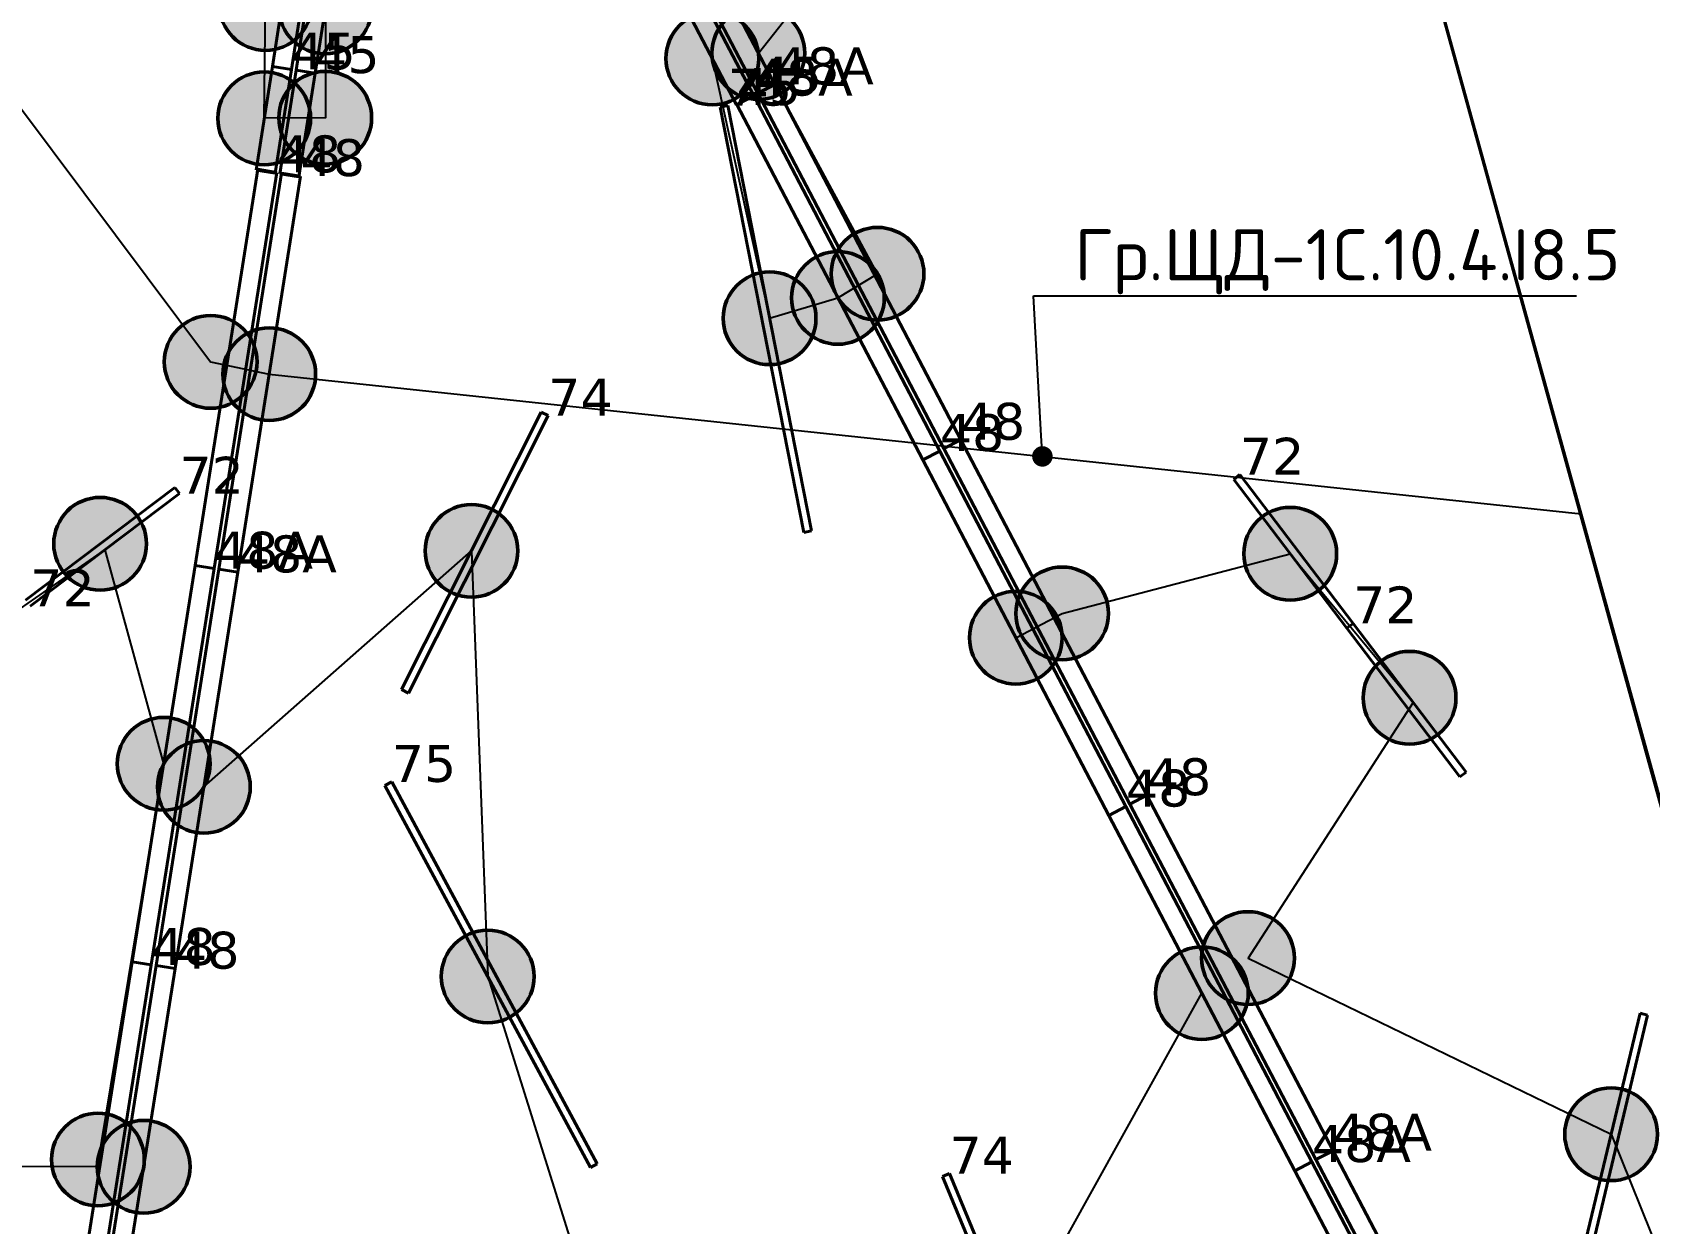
# Model space of a CAD drawing. Header units: millimetres. Extents: x -243740 to 150609, y -473655 to -165121.
# Drawn here: x 10272 to 18164, y -354113 to -348299 of the extents above; entities that cross this region are included whole.
import ezdxf
from ezdxf import colors
from ezdxf.entities.mleader import LeaderData, LeaderLine
from ezdxf.math import Vec2, Vec3

# ---------------------------------------------------------------- set-up
doc = ezdxf.new("R2010")
doc.units = ezdxf.units.MM
for name, color, linetype in [('_HMI', 6, 'Continuous'), ('_Гр.ЩД-1C.10.4.I10.1', 6, 'Continuous'), ('_Гр.ЩД-1C.10.4.I8.4', 6, 'Continuous'), ('_Гр.ЩД-1C.10.4.I8.5', 6, 'Continuous'), ('_Гр.ЩД-1C.10.4.I8.6', 6, 'Continuous'), ('_Гр.ЩД-1C.10.4.I9.2', 6, 'Continuous'), ('_Гр.ЩД-1C.10.4.I9.3', 6, 'Continuous'), ('_Гр.ЩД-1C.10.4.I9.6', 6, 'Continuous')]:
    doc.layers.add(name, color=color, linetype=linetype)
for name, color, linetype, lineweight in [('_освещение_dali', 3, 'Continuous', 50), ('DLX_FL1_LUM 122', 1, 'Continuous', 40), ('DLX_FL1_LUM 222', 5, 'Continuous', 40), ('DLX_LUM 12', 5, 'Continuous', 40), ('DLX_LUM 17', 5, 'Continuous', 40), ('DLX_LUM 5', 5, 'Continuous', 40), ('DLX_LUM 6', 5, 'Continuous', 40), ('DLX_LUM 9', 5, 'Continuous', 40)]:
    doc.layers.add(name, color=color, linetype=linetype, lineweight=lineweight)
doc.styles.add('ISOCPEUR', font='isocpeur.ttf')
doc.styles.add('TableTextStyle', font='')
doc.styles.get('TableTextStyle').set_extended_font_data('VERDANA.TTF')
doc.linetypes.add('Truba', pattern='A,3e-05,[4,MSH_7,S=1,R=0,X=0,Y=0],-3.022072', length=3.022102)

# ---------------------------------------------------------------- blocks, each defined once
blk = doc.blocks.new('A$Caabd1818')
at = {"layer": 'DLX_FL1_LUM 122'}
for points in [[(9841.7, 48925.8, 0), (9925, 48969.4, 0)], [(9925, 48969.4, 0), (9841.7, 48925.8, 0)], [(9925, 48969.4, 0), (9841.7, 48925.8, 0)], [(9841.7, 48925.8, 0), (9925, 48969.4, 0)], [(9925, 48969.4, 0), (9925, 48969.4, 0)], [(9925, 48969.4, 0), (10833, 47234.7, 0)], [(10833, 47234.7, 0), (9925, 48969.4, 0)], [(9925, 48969.4, 0), (9925, 48969.4, 0)], [(10833, 47234.7, 0), (9925, 48969.4, 0)], [(9925, 48969.4, 0), (10833, 47234.7, 0)], [(9739.2, 48870.6, 0), (9822.4, 48914.2, 0)], [(9822.4, 48914.2, 0), (9739.2, 48870.6, 0)], [(9822.4, 48914.2, 0), (9739.2, 48870.6, 0)], [(9739.2, 48870.6, 0), (9822.4, 48914.2, 0)], [(10647.2, 47135.9, 0), (9739.2, 48870.6, 0)], [(9739.2, 48870.6, 0), (9739.2, 48870.6, 0)], [(9739.2, 48870.6, 0), (10647.2, 47135.9, 0)], [(9739.2, 48870.6, 0), (9739.2, 48870.6, 0)], [(9739.2, 48870.6, 0), (10647.2, 47135.9, 0)], [(10647.2, 47135.9, 0), (9739.2, 48870.6, 0)], [(9822.4, 48914.2, 0), (9822.4, 48914.2, 0)], [(9822.4, 48914.2, 0), (10730.4, 47179.5, 0)], [(10730.4, 47179.5, 0), (9822.4, 48914.2, 0)], [(9822.4, 48914.2, 0), (9822.4, 48914.2, 0)], [(10730.4, 47179.5, 0), (9822.4, 48914.2, 0)], [(9822.4, 48914.2, 0), (10730.4, 47179.5, 0)], [(10749.7, 47191.1, 0), (9841.7, 48925.8, 0)], [(9841.7, 48925.8, 0), (9841.7, 48925.8, 0)], [(9841.7, 48925.8, 0), (10749.7, 47191.1, 0)], [(9841.7, 48925.8, 0), (9841.7, 48925.8, 0)], [(9841.7, 48925.8, 0), (10749.7, 47191.1, 0)], [(10749.7, 47191.1, 0), (9841.7, 48925.8, 0)], [(10833, 47234.7, 0), (10749.7, 47191.1, 0)], [(10749.7, 47191.1, 0), (10833, 47234.7, 0)], [(10749.7, 47191.1, 0), (10833, 47234.7, 0)], [(10833, 47234.7, 0), (10749.7, 47191.1, 0)], [(10833, 47234.7, 0), (10833, 47234.7, 0)], [(10833, 47234.7, 0), (10833, 47234.7, 0)], [(10730.4, 47179.5, 0), (10647.2, 47135.9, 0)], [(10647.2, 47135.9, 0), (10730.4, 47179.5, 0)], [(10647.2, 47135.9, 0), (10730.4, 47179.5, 0)], [(10730.4, 47179.5, 0), (10647.2, 47135.9, 0)], [(10647.2, 47135.9, 0), (10647.2, 47135.9, 0)], [(10647.2, 47135.9, 0), (10647.2, 47135.9, 0)], [(10730.4, 47179.5, 0), (10730.4, 47179.5, 0)], [(10730.4, 47179.5, 0), (10730.4, 47179.5, 0)], [(10749.7, 47191.1, 0), (10749.7, 47191.1, 0)], [(10749.7, 47191.1, 0), (10749.7, 47191.1, 0)], [(6789.8, 44686.4, 0), (7096.1, 46620.3, 0)], [(7096.1, 46620.3, 0), (6789.8, 44686.4, 0)], [(7096.1, 46620.3, 0), (6789.8, 44686.4, 0)], [(6789.8, 44686.4, 0), (7096.1, 46620.3, 0)], [(7189, 46605.6, 0), (6882.7, 44671.7, 0)], [(6882.7, 44671.7, 0), (7189, 46605.6, 0)], [(6882.7, 44671.7, 0), (7189, 46605.6, 0)], [(7189, 46605.6, 0), (6882.7, 44671.7, 0)], [(6906, 44668.4, 0), (7212.3, 46602.3, 0)], [(7212.3, 46602.3, 0), (6906, 44668.4, 0)], [(7212.3, 46602.3, 0), (6906, 44668.4, 0)], [(6906, 44668.4, 0), (7212.3, 46602.3, 0)], [(7305.1, 46587.6, 0), (6998.8, 44653.7, 0)], [(6998.8, 44653.7, 0), (7305.1, 46587.6, 0)], [(6998.8, 44653.7, 0), (7305.1, 46587.6, 0)], [(7305.1, 46587.6, 0), (6998.8, 44653.7, 0)], [(7096.1, 46620.3, 0), (7096.1, 46620.3, 0)], [(7096.1, 46620.3, 0), (7189, 46605.6, 0)], [(7189, 46605.6, 0), (7096.1, 46620.3, 0)], [(7096.1, 46620.3, 0), (7096.1, 46620.3, 0)], [(7189, 46605.6, 0), (7096.1, 46620.3, 0)], [(7096.1, 46620.3, 0), (7189, 46605.6, 0)], [(7189, 46605.6, 0), (7189, 46605.6, 0)], [(7189, 46605.6, 0), (7189, 46605.6, 0)], [(7212.3, 46602.3, 0), (7212.3, 46602.3, 0)], [(7212.3, 46602.3, 0), (7305.1, 46587.6, 0)], [(7305.1, 46587.6, 0), (7212.3, 46602.3, 0)], [(7212.3, 46602.3, 0), (7212.3, 46602.3, 0)], [(7305.1, 46587.6, 0), (7212.3, 46602.3, 0)], [(7212.3, 46602.3, 0), (7305.1, 46587.6, 0)], [(7305.1, 46587.6, 0), (7305.1, 46587.6, 0)], [(7305.1, 46587.6, 0), (7305.1, 46587.6, 0)], [(6789.8, 44686.4, 0), (6789.8, 44686.4, 0)], [(6882.7, 44671.7, 0), (6789.8, 44686.4, 0)], [(6789.8, 44686.4, 0), (6789.8, 44686.4, 0)], [(6789.8, 44686.4, 0), (6882.7, 44671.7, 0)], [(6789.8, 44686.4, 0), (6882.7, 44671.7, 0)], [(6882.7, 44671.7, 0), (6789.8, 44686.4, 0)], [(6882.7, 44671.7, 0), (6882.7, 44671.7, 0)], [(6882.7, 44671.7, 0), (6882.7, 44671.7, 0)], [(6906, 44668.4, 0), (6906, 44668.4, 0)], [(6998.8, 44653.7, 0), (6906, 44668.4, 0)], [(6906, 44668.4, 0), (6906, 44668.4, 0)], [(6906, 44668.4, 0), (6998.8, 44653.7, 0)], [(6906, 44668.4, 0), (6998.8, 44653.7, 0)], [(6998.8, 44653.7, 0), (6906, 44668.4, 0)], [(6998.8, 44653.7, 0), (6998.8, 44653.7, 0)], [(6998.8, 44653.7, 0), (6998.8, 44653.7, 0)], [(12565.7, 43721.6, 0), (12649, 43765.2, 0)], [(12649, 43765.2, 0), (12565.7, 43721.6, 0)], [(12649, 43765.2, 0), (12565.7, 43721.6, 0)], [(12565.7, 43721.6, 0), (12649, 43765.2, 0)], [(13473.7, 41986.9, 0), (12565.7, 43721.6, 0)], [(12565.7, 43721.6, 0), (12565.7, 43721.6, 0)], [(12565.7, 43721.6, 0), (13473.7, 41986.9, 0)], [(12565.7, 43721.6, 0), (12565.7, 43721.6, 0)], [(12565.7, 43721.6, 0), (13473.7, 41986.9, 0)], [(13473.7, 41986.9, 0), (12565.7, 43721.6, 0)], [(12649, 43765.2, 0), (12649, 43765.2, 0)], [(12649, 43765.2, 0), (13557, 42030.5, 0)], [(13557, 42030.5, 0), (12649, 43765.2, 0)], [(12649, 43765.2, 0), (12649, 43765.2, 0)], [(13557, 42030.5, 0), (12649, 43765.2, 0)], [(12649, 43765.2, 0), (13557, 42030.5, 0)], [(12463.2, 43666.4, 0), (12546.4, 43710, 0)], [(12546.4, 43710, 0), (12463.2, 43666.4, 0)], [(12546.4, 43710, 0), (12463.2, 43666.4, 0)], [(12463.2, 43666.4, 0), (12546.4, 43710, 0)], [(13371.2, 41931.7, 0), (12463.2, 43666.4, 0)], [(12463.2, 43666.4, 0), (12463.2, 43666.4, 0)], [(12463.2, 43666.4, 0), (13371.2, 41931.7, 0)], [(12463.2, 43666.4, 0), (12463.2, 43666.4, 0)], [(12463.2, 43666.4, 0), (13371.2, 41931.7, 0)], [(13371.2, 41931.7, 0), (12463.2, 43666.4, 0)], [(12546.4, 43710, 0), (12546.4, 43710, 0)], [(12546.4, 43710, 0), (13454.4, 41975.3, 0)], [(13454.4, 41975.3, 0), (12546.4, 43710, 0)], [(12546.4, 43710, 0), (12546.4, 43710, 0)], [(13454.4, 41975.3, 0), (12546.4, 43710, 0)], [(12546.4, 43710, 0), (13454.4, 41975.3, 0)]]:
    blk.add_polyline3d(points, dxfattribs=at)
at = {"layer": 'DLX_FL1_LUM 222'}
for points in [[(7096.1, 46620.3, 0), (7402.4, 48554.2, 0)], [(7402.4, 48554.2, 0), (7096.1, 46620.3, 0)], [(7402.4, 48554.2, 0), (7096.1, 46620.3, 0)], [(7096.1, 46620.3, 0), (7402.4, 48554.2, 0)], [(7495.3, 48539.5, 0), (7189, 46605.6, 0)], [(7189, 46605.6, 0), (7495.3, 48539.5, 0)], [(7189, 46605.6, 0), (7495.3, 48539.5, 0)], [(7495.3, 48539.5, 0), (7189, 46605.6, 0)], [(7212.3, 46602.3, 0), (7518.6, 48536.2, 0)], [(7518.6, 48536.2, 0), (7212.3, 46602.3, 0)], [(7518.6, 48536.2, 0), (7212.3, 46602.3, 0)], [(7212.3, 46602.3, 0), (7518.6, 48536.2, 0)], [(7402.4, 48554.2, 0), (7402.4, 48554.2, 0)], [(7402.4, 48554.2, 0), (7495.3, 48539.5, 0)], [(7495.3, 48539.5, 0), (7402.4, 48554.2, 0)], [(7402.4, 48554.2, 0), (7402.4, 48554.2, 0)], [(7495.3, 48539.5, 0), (7402.4, 48554.2, 0)], [(7402.4, 48554.2, 0), (7495.3, 48539.5, 0)], [(7495.3, 48539.5, 0), (7495.3, 48539.5, 0)], [(7495.3, 48539.5, 0), (7495.3, 48539.5, 0)], [(7518.6, 48536.2, 0), (7518.6, 48536.2, 0)], [(7518.6, 48536.2, 0), (7611.5, 48521.5, 0)], [(7611.5, 48521.5, 0), (7518.6, 48536.2, 0)], [(7518.6, 48536.2, 0), (7518.6, 48536.2, 0)], [(7611.5, 48521.5, 0), (7518.6, 48536.2, 0)], [(7518.6, 48536.2, 0), (7611.5, 48521.5, 0)], [(7611.5, 48521.5, 0), (7305.2, 46587.6, 0)], [(7305.2, 46587.6, 0), (7611.5, 48521.5, 0)], [(7305.2, 46587.6, 0), (7611.5, 48521.5, 0)], [(7611.5, 48521.5, 0), (7305.2, 46587.6, 0)], [(7611.5, 48521.5, 0), (7611.5, 48521.5, 0)], [(7611.5, 48521.5, 0), (7611.5, 48521.5, 0)], [(10749.7, 47191.1, 0), (10833, 47234.7, 0)], [(10833, 47234.7, 0), (10749.7, 47191.1, 0)], [(10833, 47234.7, 0), (10749.7, 47191.1, 0)], [(10749.7, 47191.1, 0), (10833, 47234.7, 0)], [(10833, 47234.7, 0), (10833, 47234.7, 0)], [(10833, 47234.7, 0), (11741, 45500, 0)], [(11741, 45500, 0), (10833, 47234.7, 0)], [(10833, 47234.7, 0), (10833, 47234.7, 0)], [(11741, 45500, 0), (10833, 47234.7, 0)], [(10833, 47234.7, 0), (11741, 45500, 0)], [(10647.2, 47135.9, 0), (10730.4, 47179.5, 0)], [(10730.4, 47179.5, 0), (10647.2, 47135.9, 0)], [(10730.4, 47179.5, 0), (10647.2, 47135.9, 0)], [(10647.2, 47135.9, 0), (10730.4, 47179.5, 0)], [(11555.1, 45401.1, 0), (10647.2, 47135.9, 0)], [(10647.2, 47135.9, 0), (10647.2, 47135.9, 0)], [(10647.2, 47135.9, 0), (11555.1, 45401.1, 0)], [(10647.2, 47135.9, 0), (10647.2, 47135.9, 0)], [(10647.2, 47135.9, 0), (11555.1, 45401.1, 0)], [(11555.1, 45401.1, 0), (10647.2, 47135.9, 0)], [(10730.4, 47179.5, 0), (10730.4, 47179.5, 0)], [(10730.4, 47179.5, 0), (11638.4, 45444.7, 0)], [(11638.4, 45444.7, 0), (10730.4, 47179.5, 0)], [(10730.4, 47179.5, 0), (10730.4, 47179.5, 0)], [(11638.4, 45444.7, 0), (10730.4, 47179.5, 0)], [(10730.4, 47179.5, 0), (11638.4, 45444.7, 0)], [(11657.7, 45456.4, 0), (10749.7, 47191.1, 0)], [(10749.7, 47191.1, 0), (10749.7, 47191.1, 0)], [(10749.7, 47191.1, 0), (11657.7, 45456.4, 0)], [(10749.7, 47191.1, 0), (10749.7, 47191.1, 0)], [(10749.7, 47191.1, 0), (11657.7, 45456.4, 0)], [(11657.7, 45456.4, 0), (10749.7, 47191.1, 0)], [(7096.1, 46620.3, 0), (7096.1, 46620.3, 0)], [(7189, 46605.6, 0), (7096.1, 46620.3, 0)], [(7096.1, 46620.3, 0), (7096.1, 46620.3, 0)], [(7096.1, 46620.3, 0), (7189, 46605.6, 0)], [(7096.1, 46620.3, 0), (7189, 46605.6, 0)], [(7189, 46605.6, 0), (7096.1, 46620.3, 0)], [(7189, 46605.6, 0), (7189, 46605.6, 0)], [(7189, 46605.6, 0), (7189, 46605.6, 0)], [(7212.3, 46602.3, 0), (7212.3, 46602.3, 0)], [(7305.2, 46587.6, 0), (7212.3, 46602.3, 0)], [(7212.3, 46602.3, 0), (7212.3, 46602.3, 0)], [(7212.3, 46602.3, 0), (7305.2, 46587.6, 0)], [(7212.3, 46602.3, 0), (7305.2, 46587.6, 0)], [(7305.2, 46587.6, 0), (7212.3, 46602.3, 0)], [(7305.2, 46587.6, 0), (7305.2, 46587.6, 0)], [(7305.2, 46587.6, 0), (7305.2, 46587.6, 0)], [(11741, 45500, 0), (11657.7, 45456.4, 0)], [(11657.7, 45456.4, 0), (11741, 45500, 0)], [(11657.7, 45456.4, 0), (11741, 45500, 0)], [(11741, 45500, 0), (11657.7, 45456.4, 0)], [(11657.7, 45456.4, 0), (11741, 45500, 0)], [(11741, 45500, 0), (11657.7, 45456.4, 0)], [(11741, 45500, 0), (11657.7, 45456.4, 0)], [(11657.7, 45456.4, 0), (11741, 45500, 0)], [(11741, 45500, 0), (11741, 45500, 0)], [(11741, 45500, 0), (11741, 45500, 0)], [(11741, 45500, 0), (11741, 45500, 0)], [(11741, 45500, 0), (12649, 43765.2, 0)], [(12649, 43765.2, 0), (11741, 45500, 0)], [(11741, 45500, 0), (11741, 45500, 0)], [(12649, 43765.2, 0), (11741, 45500, 0)], [(11741, 45500, 0), (12649, 43765.2, 0)], [(11638.4, 45444.7, 0), (11555.1, 45401.1, 0)], [(11555.1, 45401.1, 0), (11638.4, 45444.7, 0)], [(11555.1, 45401.1, 0), (11638.4, 45444.7, 0)], [(11638.4, 45444.7, 0), (11555.1, 45401.1, 0)], [(11555.1, 45401.1, 0), (11638.4, 45444.7, 0)], [(11638.4, 45444.7, 0), (11555.1, 45401.1, 0)], [(11638.4, 45444.7, 0), (11555.1, 45401.1, 0)], [(11555.1, 45401.1, 0), (11638.4, 45444.7, 0)], [(11555.1, 45401.1, 0), (11555.1, 45401.1, 0)], [(11555.1, 45401.1, 0), (11555.1, 45401.1, 0)], [(12463.1, 43666.4, 0), (11555.1, 45401.1, 0)], [(11555.1, 45401.1, 0), (11555.1, 45401.1, 0)], [(11555.1, 45401.1, 0), (12463.1, 43666.4, 0)], [(11555.1, 45401.1, 0), (11555.1, 45401.1, 0)], [(11555.1, 45401.1, 0), (12463.1, 43666.4, 0)], [(12463.1, 43666.4, 0), (11555.1, 45401.1, 0)], [(11638.4, 45444.7, 0), (11638.4, 45444.7, 0)], [(11638.4, 45444.7, 0), (11638.4, 45444.7, 0)], [(11638.4, 45444.7, 0), (11638.4, 45444.7, 0)], [(11638.4, 45444.7, 0), (12546.4, 43710, 0)], [(12546.4, 43710, 0), (11638.4, 45444.7, 0)], [(11638.4, 45444.7, 0), (11638.4, 45444.7, 0)], [(12546.4, 43710, 0), (11638.4, 45444.7, 0)], [(11638.4, 45444.7, 0), (12546.4, 43710, 0)], [(11657.7, 45456.4, 0), (11657.7, 45456.4, 0)], [(11657.7, 45456.4, 0), (11657.7, 45456.4, 0)], [(12565.7, 43721.6, 0), (11657.7, 45456.4, 0)], [(11657.7, 45456.4, 0), (11657.7, 45456.4, 0)], [(11657.7, 45456.4, 0), (12565.7, 43721.6, 0)], [(11657.7, 45456.4, 0), (11657.7, 45456.4, 0)], [(11657.7, 45456.4, 0), (12565.7, 43721.6, 0)], [(12565.7, 43721.6, 0), (11657.7, 45456.4, 0)], [(6483.6, 42752.5, 0), (6789.8, 44686.4, 0)], [(6789.8, 44686.4, 0), (6483.6, 42752.5, 0)], [(6789.8, 44686.4, 0), (6483.6, 42752.5, 0)], [(6483.6, 42752.5, 0), (6789.8, 44686.4, 0)], [(6882.7, 44671.7, 0), (6576.4, 42737.8, 0)], [(6576.4, 42737.8, 0), (6882.7, 44671.7, 0)], [(6576.4, 42737.8, 0), (6882.7, 44671.7, 0)], [(6882.7, 44671.7, 0), (6576.4, 42737.8, 0)], [(6599.7, 42734.5, 0), (6906, 44668.4, 0)], [(6906, 44668.4, 0), (6599.7, 42734.5, 0)], [(6906, 44668.4, 0), (6599.7, 42734.5, 0)], [(6599.7, 42734.5, 0), (6906, 44668.4, 0)], [(6789.8, 44686.4, 0), (6789.8, 44686.4, 0)], [(6789.8, 44686.4, 0), (6882.7, 44671.7, 0)], [(6882.7, 44671.7, 0), (6789.8, 44686.4, 0)], [(6789.8, 44686.4, 0), (6789.8, 44686.4, 0)], [(6882.7, 44671.7, 0), (6789.8, 44686.4, 0)], [(6789.8, 44686.4, 0), (6882.7, 44671.7, 0)], [(6882.7, 44671.7, 0), (6882.7, 44671.7, 0)], [(6882.7, 44671.7, 0), (6882.7, 44671.7, 0)], [(6906, 44668.4, 0), (6906, 44668.4, 0)], [(6906, 44668.4, 0), (6998.9, 44653.7, 0)], [(6998.9, 44653.7, 0), (6906, 44668.4, 0)], [(6906, 44668.4, 0), (6906, 44668.4, 0)], [(6998.9, 44653.7, 0), (6906, 44668.4, 0)], [(6906, 44668.4, 0), (6998.9, 44653.7, 0)], [(6998.9, 44653.7, 0), (6692.6, 42719.8, 0)], [(6692.6, 42719.8, 0), (6998.9, 44653.7, 0)], [(6692.6, 42719.8, 0), (6998.9, 44653.7, 0)], [(6998.9, 44653.7, 0), (6692.6, 42719.8, 0)], [(6998.9, 44653.7, 0), (6998.9, 44653.7, 0)], [(6998.9, 44653.7, 0), (6998.9, 44653.7, 0)], [(12649, 43765.2, 0), (12565.7, 43721.6, 0)], [(12565.7, 43721.6, 0), (12649, 43765.2, 0)], [(12565.7, 43721.6, 0), (12649, 43765.2, 0)], [(12649, 43765.2, 0), (12565.7, 43721.6, 0)], [(12565.7, 43721.6, 0), (12565.7, 43721.6, 0)], [(12565.7, 43721.6, 0), (12565.7, 43721.6, 0)], [(12649, 43765.2, 0), (12649, 43765.2, 0)], [(12649, 43765.2, 0), (12649, 43765.2, 0)], [(12546.4, 43710, 0), (12463.1, 43666.4, 0)], [(12463.1, 43666.4, 0), (12546.4, 43710, 0)], [(12463.1, 43666.4, 0), (12546.4, 43710, 0)], [(12546.4, 43710, 0), (12463.1, 43666.4, 0)], [(12463.1, 43666.4, 0), (12463.1, 43666.4, 0)], [(12463.1, 43666.4, 0), (12463.1, 43666.4, 0)], [(12546.4, 43710, 0), (12546.4, 43710, 0)], [(12546.4, 43710, 0), (12546.4, 43710, 0)]]:
    blk.add_polyline3d(points, dxfattribs=at)
at = {"layer": 'DLX_LUM 12'}
for points in [[(8104.2, 46015.3, 0), (8785.9, 47369.3, 0)], [(8785.9, 47369.3, 0), (8104.2, 46015.3, 0)], [(8785.9, 47369.3, 0), (8104.2, 46015.3, 0)], [(8104.2, 46015.3, 0), (8785.9, 47369.3, 0)], [(8819.9, 47352.2, 0), (8138.1, 45998.2, 0)], [(8138.1, 45998.2, 0), (8819.9, 47352.2, 0)], [(8138.1, 45998.2, 0), (8819.9, 47352.2, 0)], [(8819.9, 47352.2, 0), (8138.1, 45998.2, 0)], [(8785.9, 47369.3, 0), (8785.9, 47369.3, 0)], [(8785.9, 47369.3, 0), (8819.9, 47352.2, 0)], [(8819.9, 47352.2, 0), (8785.9, 47369.3, 0)], [(8785.9, 47369.3, 0), (8785.9, 47369.3, 0)], [(8819.9, 47352.2, 0), (8785.9, 47369.3, 0)], [(8785.9, 47369.3, 0), (8819.9, 47352.2, 0)], [(8819.9, 47352.2, 0), (8819.9, 47352.2, 0)], [(8819.9, 47352.2, 0), (8819.9, 47352.2, 0)], [(8104.2, 46015.3, 0), (8104.2, 46015.3, 0)], [(8138.1, 45998.2, 0), (8104.2, 46015.3, 0)], [(8104.2, 46015.3, 0), (8104.2, 46015.3, 0)], [(8104.2, 46015.3, 0), (8138.1, 45998.2, 0)], [(8104.2, 46015.3, 0), (8138.1, 45998.2, 0)], [(8138.1, 45998.2, 0), (8104.2, 46015.3, 0)], [(8138.1, 45998.2, 0), (8138.1, 45998.2, 0)], [(8138.1, 45998.2, 0), (8138.1, 45998.2, 0)], [(10742.7, 43639.1, 0), (10777.8, 43653.6, 0)], [(10777.8, 43653.6, 0), (10742.7, 43639.1, 0)], [(10777.8, 43653.6, 0), (10742.7, 43639.1, 0)], [(10742.7, 43639.1, 0), (10777.8, 43653.6, 0)], [(10777.8, 43653.6, 0), (10777.8, 43653.6, 0)], [(10777.8, 43653.6, 0), (11357, 42252.6, 0)], [(11357, 42252.6, 0), (10777.8, 43653.6, 0)], [(10777.8, 43653.6, 0), (10777.8, 43653.6, 0)], [(11357, 42252.6, 0), (10777.8, 43653.6, 0)], [(10777.8, 43653.6, 0), (11357, 42252.6, 0)], [(11321.9, 42238.1, 0), (10742.7, 43639.1, 0)], [(10742.7, 43639.1, 0), (10742.7, 43639.1, 0)], [(10742.7, 43639.1, 0), (11321.9, 42238.1, 0)], [(10742.7, 43639.1, 0), (10742.7, 43639.1, 0)], [(10742.7, 43639.1, 0), (11321.9, 42238.1, 0)], [(11321.9, 42238.1, 0), (10742.7, 43639.1, 0)]]:
    blk.add_polyline3d(points, dxfattribs=at)
at = {"layer": 'DLX_LUM 17'}
for points in [[(9658, 48858.1, 0), (9695.3, 48865.4, 0)], [(9695.3, 48865.4, 0), (9658, 48858.1, 0)], [(9695.3, 48865.4, 0), (9658, 48858.1, 0)], [(9658, 48858.1, 0), (9695.3, 48865.4, 0)], [(10067.3, 46782.1, 0), (9658, 48858.1, 0)], [(9658, 48858.1, 0), (9658, 48858.1, 0)], [(9658, 48858.1, 0), (10067.3, 46782.1, 0)], [(9658, 48858.1, 0), (9658, 48858.1, 0)], [(9658, 48858.1, 0), (10067.3, 46782.1, 0)], [(10067.3, 46782.1, 0), (9658, 48858.1, 0)], [(9695.3, 48865.4, 0), (9695.3, 48865.4, 0)], [(9695.3, 48865.4, 0), (10104.6, 46789.4, 0)], [(10104.6, 46789.4, 0), (9695.3, 48865.4, 0)], [(9695.3, 48865.4, 0), (9695.3, 48865.4, 0)], [(10104.6, 46789.4, 0), (9695.3, 48865.4, 0)], [(9695.3, 48865.4, 0), (10104.6, 46789.4, 0)], [(10104.6, 46789.4, 0), (10067.3, 46782.1, 0)], [(10067.3, 46782.1, 0), (10104.6, 46789.4, 0)], [(10067.3, 46782.1, 0), (10104.6, 46789.4, 0)], [(10104.6, 46789.4, 0), (10067.3, 46782.1, 0)], [(10067.3, 46782.1, 0), (10067.3, 46782.1, 0)], [(10067.3, 46782.1, 0), (10067.3, 46782.1, 0)], [(10104.6, 46789.4, 0), (10104.6, 46789.4, 0)], [(10104.6, 46789.4, 0), (10104.6, 46789.4, 0)], [(8022.8, 45546.8, 0), (8056.3, 45564.8, 0)], [(8056.3, 45564.8, 0), (8022.8, 45546.8, 0)], [(8056.3, 45564.8, 0), (8022.8, 45546.8, 0)], [(8022.8, 45546.8, 0), (8056.3, 45564.8, 0)], [(9025.8, 43683.6, 0), (8022.8, 45546.8, 0)], [(8022.8, 45546.8, 0), (8022.8, 45546.8, 0)], [(8022.8, 45546.8, 0), (9025.8, 43683.6, 0)], [(8022.8, 45546.8, 0), (8022.8, 45546.8, 0)], [(8022.8, 45546.8, 0), (9025.8, 43683.6, 0)], [(9025.8, 43683.6, 0), (8022.8, 45546.8, 0)], [(8056.3, 45564.8, 0), (8056.3, 45564.8, 0)], [(8056.3, 45564.8, 0), (9059.2, 43701.6, 0)], [(9059.2, 43701.6, 0), (8056.3, 45564.8, 0)], [(8056.3, 45564.8, 0), (8056.3, 45564.8, 0)], [(9059.2, 43701.6, 0), (8056.3, 45564.8, 0)], [(8056.3, 45564.8, 0), (9059.2, 43701.6, 0)], [(9059.2, 43701.6, 0), (9025.8, 43683.6, 0)], [(9025.8, 43683.6, 0), (9059.2, 43701.6, 0)], [(9025.8, 43683.6, 0), (9059.2, 43701.6, 0)], [(9059.2, 43701.6, 0), (9025.8, 43683.6, 0)], [(9025.8, 43683.6, 0), (9025.8, 43683.6, 0)], [(9025.8, 43683.6, 0), (9025.8, 43683.6, 0)], [(9059.2, 43701.6, 0), (9059.2, 43701.6, 0)], [(9059.2, 43701.6, 0), (9059.2, 43701.6, 0)]]:
    blk.add_polyline3d(points, dxfattribs=at)
at = {"layer": 'DLX_LUM 5'}
for points in [[(7473.4, 49056, 0), (7552.7, 49561.9, 0)], [(7552.7, 49561.9, 0), (7473.4, 49056, 0)], [(7552.7, 49561.9, 0), (7473.4, 49056, 0)], [(7473.4, 49056, 0), (7552.7, 49561.9, 0)], [(7645.6, 49547.3, 0), (7566.3, 49041.5, 0)], [(7566.3, 49041.5, 0), (7645.6, 49547.3, 0)], [(7566.3, 49041.5, 0), (7645.6, 49547.3, 0)], [(7645.6, 49547.3, 0), (7566.3, 49041.5, 0)], [(7589.1, 49038.6, 0), (7668.4, 49544.4, 0)], [(7668.4, 49544.4, 0), (7589.1, 49038.6, 0)], [(7668.4, 49544.4, 0), (7589.1, 49038.6, 0)], [(7589.1, 49038.6, 0), (7668.4, 49544.4, 0)], [(7761.3, 49529.9, 0), (7682, 49024, 0)], [(7682, 49024, 0), (7761.3, 49529.9, 0)], [(7682, 49024, 0), (7761.3, 49529.9, 0)], [(7761.3, 49529.9, 0), (7682, 49024, 0)], [(9687.8, 49421.8, 0), (9925.2, 48968.2, 0)], [(9925.2, 48968.2, 0), (9687.8, 49421.8, 0)], [(9925.2, 48968.2, 0), (9687.8, 49421.8, 0)], [(9687.8, 49421.8, 0), (9925.2, 48968.2, 0)], [(9584.8, 49365.8, 0), (9822.2, 48912.2, 0)], [(9822.2, 48912.2, 0), (9584.8, 49365.8, 0)], [(9822.2, 48912.2, 0), (9584.8, 49365.8, 0)], [(9584.8, 49365.8, 0), (9822.2, 48912.2, 0)], [(9841.9, 48924.6, 0), (9604.5, 49378.2, 0)], [(9604.5, 49378.2, 0), (9841.9, 48924.6, 0)], [(9604.5, 49378.2, 0), (9841.9, 48924.6, 0)], [(9841.9, 48924.6, 0), (9604.5, 49378.2, 0)], [(9738.9, 48868.6, 0), (9501.5, 49322.2, 0)], [(9501.5, 49322.2, 0), (9738.9, 48868.6, 0)], [(9501.5, 49322.2, 0), (9738.9, 48868.6, 0)], [(9738.9, 48868.6, 0), (9501.5, 49322.2, 0)], [(7394.1, 48550.2, 0), (7473.4, 49056, 0)], [(7473.4, 49056, 0), (7394.1, 48550.2, 0)], [(7473.4, 49056, 0), (7394.1, 48550.2, 0)], [(7394.1, 48550.2, 0), (7473.4, 49056, 0)], [(7473.4, 49056, 0), (7473.4, 49056, 0)], [(7473.4, 49056, 0), (7566.3, 49041.5, 0)], [(7566.3, 49041.5, 0), (7473.4, 49056, 0)], [(7473.4, 49056, 0), (7473.4, 49056, 0)], [(7566.3, 49041.5, 0), (7473.4, 49056, 0)], [(7473.4, 49056, 0), (7566.3, 49041.5, 0)], [(7566.3, 49041.5, 0), (7473.4, 49056, 0)], [(7473.4, 49056, 0), (7473.4, 49056, 0)], [(7473.4, 49056, 0), (7566.3, 49041.5, 0)], [(7473.4, 49056, 0), (7473.4, 49056, 0)], [(7473.4, 49056, 0), (7566.3, 49041.5, 0)], [(7566.3, 49041.5, 0), (7473.4, 49056, 0)], [(7566.3, 49041.5, 0), (7487, 48535.7, 0)], [(7487, 48535.7, 0), (7566.3, 49041.5, 0)], [(7487, 48535.7, 0), (7566.3, 49041.5, 0)], [(7566.3, 49041.5, 0), (7487, 48535.7, 0)], [(7509.9, 48532.8, 0), (7589.1, 49038.6, 0)], [(7589.1, 49038.6, 0), (7509.9, 48532.8, 0)], [(7589.1, 49038.6, 0), (7509.9, 48532.8, 0)], [(7509.9, 48532.8, 0), (7589.1, 49038.6, 0)], [(7566.3, 49041.5, 0), (7566.3, 49041.5, 0)], [(7566.3, 49041.5, 0), (7566.3, 49041.5, 0)], [(7566.3, 49041.5, 0), (7566.3, 49041.5, 0)], [(7566.3, 49041.5, 0), (7566.3, 49041.5, 0)], [(7589.1, 49038.6, 0), (7589.1, 49038.6, 0)], [(7589.1, 49038.6, 0), (7682, 49024, 0)], [(7682, 49024, 0), (7589.1, 49038.6, 0)], [(7589.1, 49038.6, 0), (7589.1, 49038.6, 0)], [(7682, 49024, 0), (7589.1, 49038.6, 0)], [(7589.1, 49038.6, 0), (7682, 49024, 0)], [(7682, 49024, 0), (7589.1, 49038.6, 0)], [(7589.1, 49038.6, 0), (7589.1, 49038.6, 0)], [(7589.1, 49038.6, 0), (7682, 49024, 0)], [(7589.1, 49038.6, 0), (7589.1, 49038.6, 0)], [(7589.1, 49038.6, 0), (7682, 49024, 0)], [(7682, 49024, 0), (7589.1, 49038.6, 0)], [(7682, 49024, 0), (7602.7, 48518.2, 0)], [(7602.7, 48518.2, 0), (7682, 49024, 0)], [(7602.7, 48518.2, 0), (7682, 49024, 0)], [(7682, 49024, 0), (7602.7, 48518.2, 0)], [(7682, 49024, 0), (7682, 49024, 0)], [(7682, 49024, 0), (7682, 49024, 0)], [(7682, 49024, 0), (7682, 49024, 0)], [(7682, 49024, 0), (7682, 49024, 0)], [(9925.2, 48968.2, 0), (9841.9, 48924.6, 0)], [(9841.9, 48924.6, 0), (9925.2, 48968.2, 0)], [(9841.9, 48924.6, 0), (9925.2, 48968.2, 0)], [(9925.2, 48968.2, 0), (9841.9, 48924.6, 0)], [(9925.2, 48968.2, 0), (9925.2, 48968.2, 0)], [(9925.2, 48968.2, 0), (9925.2, 48968.2, 0)], [(9822.2, 48912.2, 0), (9738.9, 48868.6, 0)], [(9738.9, 48868.6, 0), (9822.2, 48912.2, 0)], [(9738.9, 48868.6, 0), (9822.2, 48912.2, 0)], [(9822.2, 48912.2, 0), (9738.9, 48868.6, 0)], [(9738.9, 48868.6, 0), (9738.9, 48868.6, 0)], [(9738.9, 48868.6, 0), (9738.9, 48868.6, 0)], [(9822.2, 48912.2, 0), (9822.2, 48912.2, 0)], [(9822.2, 48912.2, 0), (9822.2, 48912.2, 0)], [(9841.9, 48924.6, 0), (9841.9, 48924.6, 0)], [(9841.9, 48924.6, 0), (9841.9, 48924.6, 0)], [(7487, 48535.7, 0), (7394.1, 48550.2, 0)], [(7394.1, 48550.2, 0), (7394.1, 48550.2, 0)], [(7394.1, 48550.2, 0), (7487, 48535.7, 0)], [(7394.1, 48550.2, 0), (7394.1, 48550.2, 0)], [(7394.1, 48550.2, 0), (7487, 48535.7, 0)], [(7487, 48535.7, 0), (7394.1, 48550.2, 0)], [(7487, 48535.7, 0), (7487, 48535.7, 0)], [(7487, 48535.7, 0), (7487, 48535.7, 0)], [(7602.7, 48518.2, 0), (7509.9, 48532.8, 0)], [(7509.9, 48532.8, 0), (7509.9, 48532.8, 0)], [(7509.9, 48532.8, 0), (7602.7, 48518.2, 0)], [(7509.9, 48532.8, 0), (7509.9, 48532.8, 0)], [(7509.9, 48532.8, 0), (7602.7, 48518.2, 0)], [(7602.7, 48518.2, 0), (7509.9, 48532.8, 0)], [(7602.7, 48518.2, 0), (7602.7, 48518.2, 0)], [(7602.7, 48518.2, 0), (7602.7, 48518.2, 0)]]:
    blk.add_polyline3d(points, dxfattribs=at)
at = {"layer": 'DLX_LUM 6'}
for points in [[(13864.9, 43254.8, 0), (14147, 44435.6, 0)], [(14147, 44435.6, 0), (13864.9, 43254.8, 0)], [(14147, 44435.6, 0), (13864.9, 43254.8, 0)], [(13864.9, 43254.8, 0), (14147, 44435.6, 0)], [(14147, 44435.6, 0), (14147, 44435.6, 0)], [(14147, 44435.6, 0), (14184, 44426.8, 0)], [(14184, 44426.8, 0), (14147, 44435.6, 0)], [(14147, 44435.6, 0), (14147, 44435.6, 0)], [(14184, 44426.8, 0), (14147, 44435.6, 0)], [(14147, 44435.6, 0), (14184, 44426.8, 0)], [(14184, 44426.8, 0), (13901.9, 43246, 0)], [(13901.9, 43246, 0), (14184, 44426.8, 0)], [(13901.9, 43246, 0), (14184, 44426.8, 0)], [(14184, 44426.8, 0), (13901.9, 43246, 0)], [(14184, 44426.8, 0), (14184, 44426.8, 0)], [(14184, 44426.8, 0), (14184, 44426.8, 0)]]:
    blk.add_polyline3d(points, dxfattribs=at)
at = {"layer": 'DLX_LUM 9'}
for points in [[(12164.3, 47041.3, 0), (12194.6, 47064.3, 0)], [(12194.6, 47064.3, 0), (12164.3, 47041.3, 0)], [(12194.6, 47064.3, 0), (12164.3, 47041.3, 0)], [(12164.3, 47041.3, 0), (12194.6, 47064.3, 0)], [(12716.5, 46315.4, 0), (12164.3, 47041.3, 0)], [(12164.3, 47041.3, 0), (12164.3, 47041.3, 0)], [(12164.3, 47041.3, 0), (12716.5, 46315.4, 0)], [(12164.3, 47041.3, 0), (12164.3, 47041.3, 0)], [(12164.3, 47041.3, 0), (12716.5, 46315.4, 0)], [(12716.5, 46315.4, 0), (12164.3, 47041.3, 0)], [(12194.6, 47064.3, 0), (12194.6, 47064.3, 0)], [(12194.6, 47064.3, 0), (12746.7, 46338.4, 0)], [(12746.7, 46338.4, 0), (12194.6, 47064.3, 0)], [(12194.6, 47064.3, 0), (12194.6, 47064.3, 0)], [(12746.7, 46338.4, 0), (12194.6, 47064.3, 0)], [(12194.6, 47064.3, 0), (12746.7, 46338.4, 0)], [(6269.3, 46452, 0), (6996.9, 47001.8, 0)], [(6996.9, 47001.8, 0), (6269.3, 46452, 0)], [(6996.9, 47001.8, 0), (6269.3, 46452, 0)], [(6269.3, 46452, 0), (6996.9, 47001.8, 0)], [(7019.8, 46971.5, 0), (6292.2, 46421.7, 0)], [(6292.2, 46421.7, 0), (7019.8, 46971.5, 0)], [(6292.2, 46421.7, 0), (7019.8, 46971.5, 0)], [(7019.8, 46971.5, 0), (6292.2, 46421.7, 0)], [(6996.9, 47001.8, 0), (6996.9, 47001.8, 0)], [(6996.9, 47001.8, 0), (7019.8, 46971.5, 0)], [(7019.8, 46971.5, 0), (6996.9, 47001.8, 0)], [(6996.9, 47001.8, 0), (6996.9, 47001.8, 0)], [(7019.8, 46971.5, 0), (6996.9, 47001.8, 0)], [(6996.9, 47001.8, 0), (7019.8, 46971.5, 0)], [(7019.8, 46971.5, 0), (7019.8, 46971.5, 0)], [(7019.8, 46971.5, 0), (7019.8, 46971.5, 0)], [(12746.7, 46338.4, 0), (12716.5, 46315.4, 0)], [(12716.5, 46315.4, 0), (12746.7, 46338.4, 0)], [(12716.5, 46315.4, 0), (12746.7, 46338.4, 0)], [(12746.7, 46338.4, 0), (12716.5, 46315.4, 0)], [(12716.5, 46315.4, 0), (12746.7, 46338.4, 0)], [(12746.7, 46338.4, 0), (12716.5, 46315.4, 0)], [(12746.7, 46338.4, 0), (12716.5, 46315.4, 0)], [(12716.5, 46315.4, 0), (12746.7, 46338.4, 0)], [(12746.7, 46338.4, 0), (12746.7, 46338.4, 0)], [(12746.7, 46338.4, 0), (12746.7, 46338.4, 0)], [(12746.7, 46338.4, 0), (12746.7, 46338.4, 0)], [(12746.7, 46338.4, 0), (13298.8, 45612.6, 0)], [(13298.8, 45612.6, 0), (12746.7, 46338.4, 0)], [(12746.7, 46338.4, 0), (12746.7, 46338.4, 0)], [(13298.8, 45612.6, 0), (12746.7, 46338.4, 0)], [(12746.7, 46338.4, 0), (13298.8, 45612.6, 0)], [(12716.5, 46315.4, 0), (12716.5, 46315.4, 0)], [(12716.5, 46315.4, 0), (12716.5, 46315.4, 0)], [(13268.6, 45589.6, 0), (12716.5, 46315.4, 0)], [(12716.5, 46315.4, 0), (12716.5, 46315.4, 0)], [(12716.5, 46315.4, 0), (13268.6, 45589.6, 0)], [(12716.5, 46315.4, 0), (12716.5, 46315.4, 0)], [(12716.5, 46315.4, 0), (13268.6, 45589.6, 0)], [(13268.6, 45589.6, 0), (12716.5, 46315.4, 0)], [(13298.8, 45612.6, 0), (13268.6, 45589.6, 0)], [(13268.6, 45589.6, 0), (13298.8, 45612.6, 0)], [(13268.6, 45589.6, 0), (13298.8, 45612.6, 0)], [(13298.8, 45612.6, 0), (13268.6, 45589.6, 0)], [(13268.6, 45589.6, 0), (13268.6, 45589.6, 0)], [(13268.6, 45589.6, 0), (13268.6, 45589.6, 0)], [(13298.8, 45612.6, 0), (13298.8, 45612.6, 0)], [(13298.8, 45612.6, 0), (13298.8, 45612.6, 0)]]:
    blk.add_polyline3d(points, dxfattribs=at)
blk = doc.blocks.new('A$Cab2378fa')
at = {"lineweight": 25}
h = blk.add_hatch(color=0, dxfattribs=at)
h.paths.add_polyline_path([(162.3, -156.8, 0.442338), (147.8, 177.8), (0, 0)])
h.paths.add_polyline_path([(-141.6, -170.3), (0, 0), (-163.2, 157.6, 0.430096)])
at = {"lineweight": 25, "true_color": 0xfff5f5}
h = blk.add_hatch(color=7, dxfattribs=at)
h.dxf.hatch_style = 1
h.paths.add_polyline_path([(0, 0), (-141.6, -170.3, 0.174923), (3, -222.4, 0.197808), (162.3, -156.8)])
h.paths.add_polyline_path([(-163.2, 157.6), (0, 0), (147.8, 177.8, 0.175398), (3, 230.2, 0.209014)])
blk.add_circle((3, 3.9), 226.3)
blk = doc.blocks.new('_Dot')
at = {"color": 0, "linetype": 'ByBlock', "lineweight": -2}
blk.add_line((-0.5, 0), (-1, 0), dxfattribs=at)
at = {"color": 0, "linetype": 'ByBlock', "const_width": 0.5}
blk.add_lwpolyline([(-0.25, 0, 1), (0.25, 0, 1)], format="xyb", close=True, dxfattribs=at)

msp = doc.modelspace()

# ---------------------------------------------------------------- linework, layer by layer
at = {"layer": '_HMI', "ltscale": 100}
for points in [[(9098.7, -331149.3), (12250.9, -330438.3), (28523.4, -389441.5)], [(9449.4, -345146.6), (16018.6, -344104.3), (28517.8, -389435.3)]]:
    msp.add_lwpolyline(points, dxfattribs=at)
at = {"layer": '_Гр.ЩД-1C.10.4.I10.1', "ltscale": 100}
msp.add_lwpolyline([(28523.4, -389381.8), (8163.4, -315632.4)], dxfattribs=at)
at = {"layer": '_Гр.ЩД-1C.10.4.I8.4', "ltscale": 100}
for points in [[(7459.4, -355901.1), (6856.8, -354093.2), (8497.5, -353921.3), (9875.2, -351344.8), (10625.7, -350825.2), (10912.7, -351868.5), (10589.1, -353835.1), (9406, -353832.1), (10300.1, -355736.2)], [(10526.4, -355736.2), (10815.4, -353835.1), (11109, -351981), (12414.7, -350829.5), (12494, -352906.6), (13088.3, -354801.1)], [(15064.5, -354635), (15978.8, -352988), (15070.8, -351253.3), (15297.2, -351134.8), (16410.1, -350843.4), (17010.1, -351569.5), (16203.9, -352816.7), (17975.6, -353676.6), (18944.7, -356082.9)]]:
    msp.add_lwpolyline(points, dxfattribs=at)
at = {"layer": '_Гр.ЩД-1C.10.4.I8.5', "ltscale": 100}
for points in [[(9644.3, -343981.8), (12374.5, -345648.9), (12682.1, -346038.3), (12949.8, -346568.3), (12770.7, -346658.7), (12402.7, -346158.3), (12300.1, -345862.7), (12087.8, -345715.7), (12008.5, -346221.5), (12008.3, -346708.8), (11867.7, -347201.2), (11867.7, -347707), (11701.9, -348177.7), (11701.9, -348716), (11403.4, -348718.7), (11409.5, -348160.9), (11562, -347707), (11641.3, -347201.2), (11641.3, -346674.8), (11799.9, -346189.5), (11773.4, -345676.8), (7681.9, -346798.4)], [(9599.6, -347845.5), (11142, -349907.2), (11428, -349967.3), (17830.3, -350648.4), (28503.5, -389381.8)]]:
    msp.add_lwpolyline(points, dxfattribs=at)
at = {"layer": '_Гр.ЩД-1C.10.4.I8.6', "ltscale": 100}
msp.add_lwpolyline([(12573.9, -347528.6), (12849.3, -347011.4), (13115, -347519.1), (13313.9, -347899.1), (13589.9, -348426.4), (13869.6, -349694.4), (14202.8, -349594.9), (14396.2, -349477.3), (13814.7, -348400.4), (14077.7, -348066.5), (13538.7, -347873.2), (13301.3, -347419.5), (13075.6, -346959.8), (13794.4, -346112.4), (13634.1, -343931), (15107.5, -346112.4), (16111.9, -347432.8), (16817.9, -345685.9), (17786.7, -342511.4)], dxfattribs=at)
at = {"layer": '_Гр.ЩД-1C.10.4.I9.2', "ltscale": 100}
msp.add_lwpolyline([(13779.4, -338265), (13985.9, -339988.5), (16020.6, -339196.2), (14696.3, -342192.6), (15435.3, -341988.9), (28543.9, -389381.8)], dxfattribs=at)
at = {"layer": '_Гр.ЩД-1C.10.4.I9.3', "ltscale": 100}
msp.add_lwpolyline([(13422.1, -334687.7), (28503.5, -389381.8)], dxfattribs=at)
at = {"layer": '_Гр.ЩД-1C.10.4.I9.6', "ltscale": 100}
msp.add_lwpolyline([(11373.7, -327260.7), (28523.4, -389441.5)], dxfattribs=at)

# ---------------------------------------------------------------- block references
at = {"layer": '_освещение_dali', "color": 5, "ltscale": 100}
for p in [(11406.6, -348164.8), (11698.9, -348181.6), (13811.7, -348404.3), (13586.9, -348430.3), (11400.5, -348722.6), (11698.3, -348719.9), (13866.6, -349698.3), (11139.1, -349911.1), (11425, -349971.2), (10599.8, -350798.8), (12411.8, -350833.4), (16407.1, -350847.3), (15294.2, -351138.7), (15067.9, -351257.2), (16989.5, -351550.2), (16200.9, -352820.6), (12491, -352910.5), (15975.9, -352991.9), (17972.7, -353680.5), (10588.9, -353803.6), (10812.4, -353839)]:
    msp.add_blockref('A$Cab2378fa', p, dxfattribs=at)
at = {"layer": '_освещение_dali', "color": 1, "ltscale": 100}
for p in [(14393.2, -349481.2), (14199.8, -349598.8), (10909.7, -351872.4), (11106.1, -351984.9)]:
    msp.add_blockref('A$Cab2378fa', p, dxfattribs=at)
at = {"layer": 'Defpoints', "linetype": 'Truba', "ltscale": 100}
msp.add_blockref('A$Caabd1818', (3969.7, -397521.8), dxfattribs=at)

# ---------------------------------------------------------------- texts
at = {"layer": '_освещение_dali', "color": 11, "true_color": 0xf5648f, "style": 'TableTextStyle'}
for s, p in [('45', (11535.9, -348480.3)), ('45', (11651.7, -348497.7)), ('48', (11464.9, -348982.3)), ('48', (11581.1, -349000.3))]:
    msp.add_text(s, height=180, dxfattribs=at).set_placement(p)
at = {"layer": '_освещение_dali', "color": 11, "true_color": 0xfe6377, "style": 'TableTextStyle'}
for s, p in [('45', (13811.6, -348597.2)), ('48А', (13894.6, -348552.4)), ('75', (13665, -348656.3)), ('45', (13708.6, -348653.2)), ('48А', (13792.1, -348607.6))]:
    msp.add_text(s, height=180, dxfattribs=at).set_placement(p)
at = {"layer": '_освещение_dali', "color": 241, "true_color": 0xee66a2, "style": 'TableTextStyle'}
for s, p in [('74', (12789.6, -350169.6)), ('48', (14802.6, -350287.1)), ('48', (14700.1, -350342.3)), ('72', (16164.3, -350457.5)), ('72', (10989.5, -350550.3)), ('48А', (11158.7, -350916.2)), ('48А', (11274.8, -350934.2)), ('72', (10261.9, -351100.1)), ('72', (16716.4, -351183.3)), ('75', (12025.9, -351956.9)), ('48', (15710.6, -352021.8)), ('48', (15608.1, -352077.1)), ('48', (10852.4, -352850.1)), ('48', (10968.5, -352868.1)), ('48А', (16516.1, -353811.8)), ('48А', (16618.6, -353756.6)), ('74', (14747.5, -353868.2))]:
    msp.add_text(s, height=180, dxfattribs=at).set_placement(p)

# ---------------------------------------------------------------- leaders
at = {"layer": '_Гр.ЩД-1C.10.4.I8.5', "ltscale": 100}
ml = msp.add_multileader_mtext('Standard', dxfattribs=at)
ml.set_content('Гр.ЩД-1C.10.4.I8.5', color=256, style='ISOCPEUR')
ml.set_leader_properties()
ml.set_arrow_properties(name='DOT')
ml.build(insert=Vec2(0, 0))
ml.multileader.update_dxf_attribs({"has_dogleg": 0, "text_left_attachment_type": 6, "text_right_attachment_type": 6, "arrow_head_size": 100})
ctx = ml.context
ctx.base_point, ctx.char_height, ctx.arrow_head_size, ctx.landing_gap_size, ctx.plane_origin = Vec3(15156.9, -349584.4), 250, 100, 200, Vec3(99750.1, -221813.8)
ctx.left_attachment, ctx.right_attachment = 6, 6
notes = []
notes.append((ctx, [(0, (1, 1, 0), (15148.9, -349584.4), (1, 0), 8, [(1, [(15200.6, -350368.6)], 0, [])])]))
ctx.mtext.insert, ctx.mtext.width, ctx.mtext.flow_direction = Vec3(15356.9, -349259.4), 2425, 5
for ctx, leaders in notes:
    for number, flags, end, landing, length, lines in leaders:
        leader = LeaderData()
        leader.index, (leader.has_last_leader_line, leader.has_dogleg_vector, leader.attachment_direction) = number, flags
        leader.last_leader_point, leader.dogleg_vector, leader.dogleg_length = Vec3(end), Vec3(landing), length
        for number, points, colour, breaks in lines:
            line = LeaderLine()
            line.index, line.vertices, line.color, line.breaks = number, Vec3.list(points), colors.encode_raw_color(colour), breaks
            leader.lines.append(line)
        ctx.leaders.append(leader)

doc.saveas('drawing.dxf')
